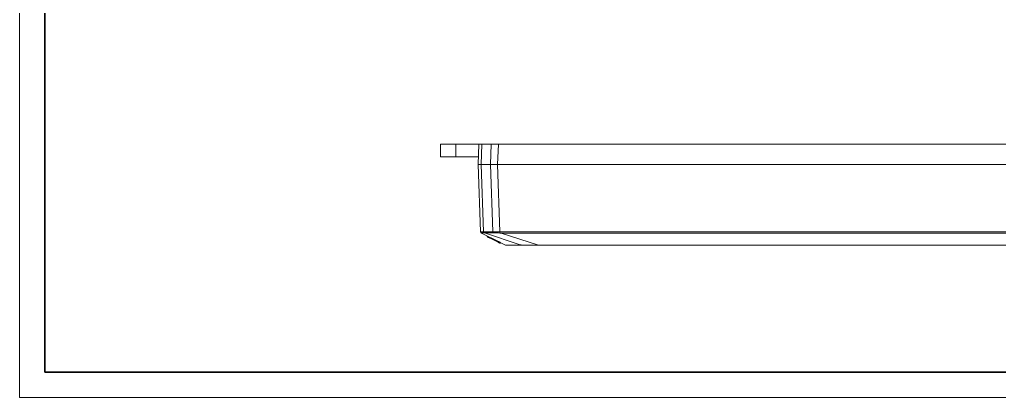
# Model space of a CAD drawing. Header units: millimetres. Extents: x -297 to 297, y -210 to 210.
# Drawn here: x -297 to 90.6, y -210 to -60.5 of the extents above; entities that cross this region are included whole.
import ezdxf

# ---------------------------------------------------------------- set-up
doc = ezdxf.new("R2010")
doc.units = ezdxf.units.MM
doc.layers.get('0').update_dxf_attribs({"lineweight": 20})
doc.layers.add('粗实线层', color=7, linetype='Continuous', lineweight=35)
doc.layers.add('细实线层', color=7, linetype='Continuous', lineweight=18)

# ---------------------------------------------------------------- blocks, each defined once
blk = doc.blocks.new('$CAXA_FRAME_13B17AC1$')
at = {"layer": '粗实线层'}
for p, q in [((-287, 200), (-287, -200)), ((-287, -200), (287, -200))]:
    blk.add_line(p, q, dxfattribs=at)
at = {"layer": '细实线层'}
for p, q in [((-297, 210), (-297, -210)), ((-297, -210), (297, -210))]:
    blk.add_line(p, q, dxfattribs=at)

msp = doc.modelspace()

# ---------------------------------------------------------------- linework, layer by layer
at = {"color": 7}
for p, q in [((-130.56, -109.82), (-130.56, -114.82)), ((-130.56, -109.82), (122.44, -109.82)), ((-124.39, -114.82), (-124.39, -109.82)), ((-115.56, -117.82), (-115.28, -109.82)), ((-114.39, -117.82), (-114.11, -109.82)), ((-110.44, -109.82), (-110.72, -117.82)), ((-107.62, -109.82), (-107.9, -117.82)), ((-115.46, -114.82), (-130.56, -114.82)), ((-114.63, -144.52), (-115.56, -117.82)), ((-115.56, -117.82), (-115.56, -119.42)), ((-115.56, -117.82), (107.44, -117.82)), ((-115.56, -117.82), (107.44, -117.82)), ((-115.56, -119.42), (-115.51, -119.42)), ((-113.46, -144.49), (-114.39, -117.82)), ((-110.73, -117.82), (-109.8, -144.46)), ((-107.9, -117.82), (-106.97, -144.52)), ((-114.63, -144.52), (-114.57, -144.75)), ((-114.63, -144.52), (-114.57, -144.74)), ((-114.57, -144.74), (-114.41, -144.92)), ((-114.57, -144.75), (-114.41, -144.92)), ((-114.54, -144.79), (-114.38, -144.94)), ((-114.54, -144.79), (-114.46, -144.88)), ((-114.46, -144.88), (-114.38, -144.94)), ((-114.41, -144.92), (-114.35, -144.95)), ((-114.35, -144.95), (-107.55, -148.35)), ((-113.23, -144.93), (-113.12, -144.93)), ((-113.12, -144.93), (-109.54, -144.92)), ((-113.12, -144.93), (-99.01, -149.69)), ((-111.98, -146.47), (-111.98, -146.14)), ((-111.91, -146.51), (-111.98, -146.47)), ((-111.91, -146.51), (-111.91, -146.17)), ((-111.84, -146.54), (-111.91, -146.51)), ((-111.7, -146.61), (-111.84, -146.54)), ((-111.7, -146.61), (-111.7, -146.28)), ((-111.47, -146.73), (-111.7, -146.61)), ((-111.47, -146.73), (-111.47, -146.39)), ((-111.47, -146.73), (-109.56, -147.69)), ((-106.97, -144.51), (-106.99, -144.95)), ((-106.55, -144.95), (-106.99, -144.95)), ((-106.55, -144.95), (-91.77, -149.77)), ((-106.55, -144.95), (98.44, -144.95)), ((-109.56, -147.69), (-107.68, -148.62)), ((-107.35, -148.45), (-107.35, -148.79)), ((-107.19, -148.87), (-107.12, -148.9)), ((-107.12, -148.88), (-107.12, -148.55)), ((-106.91, -149.01), (-107.12, -148.91)), ((-107.12, -148.91), (-107.05, -148.94)), ((-107.05, -148.94), (-106.91, -149.01)), ((-106.91, -149.01), (-106.91, -148.64)), ((-106.91, -148.67), (-104.73, -149.77)), ((-106.89, -149.02), (-106.84, -149.04)), ((-106.84, -149.04), (-106.84, -148.71)), ((96.38, -149.82), (-104.5, -149.82)), ((-98.97, -149.69), (-99.02, -149.68)), ((-98.84, -149.69), (-98.97, -149.69)), ((-98.62, -149.69), (-98.84, -149.69)), ((-98.62, -149.82), (-98.62, -149.69)), ((90.49, -149.77), (-91.77, -149.77)), ((90.49, -149.82), (90.49, -149.77))]:
    msp.add_line(p, q, dxfattribs=at)
for centre, radius, start, end in [((-114.13, -144.51), 0.5, 182.0003, 243.4349), ((-114.13, -144.5), 0.5, 182.0286, 244.6298), ((-109.51, -157.72), 12.8, 89.8653, 90.1644), ((-109.82, -258.86), 113.94, 88.5771, 89.8276), ((-89.67, -112.09), 40.74, 243.7607, 244.0735), ((-97.31, -127.87), 22.9, 243.4379, 243.9943), ((-92.52, -117.95), 34.22, 244.0768, 244.3256), ((-93.26, -117.74), 33.78, 245.7768, 246.0352), ((-94.15, -119.79), 31.84, 245.9716, 246.3814), ((-96.98, -126.11), 24.62, 246.0343, 246.2106), ((-104.5, -149.32), 0.502, 243.494, 269.941), ((-104.5, -149.32), 0.501, 244.1169, 256.2905), ((-104.5, -149.32), 0.501, 256.2777, 270.0384), ((90.54, -159.66), 9.9, 90.0817, 90.2507), ((90.54, -159.98), 10.21, 89.9163, 90.081), ((90.54, -160.28), 10.52, 89.7565, 89.9172)]:
    msp.add_arc(centre, radius, start, end, dxfattribs=at)
for points, knots in [([(-114.63, -144.52), (-114.63, -144.52), (-114.62, -144.51), (-114.6, -144.51), (-114.54, -144.5), (-114.45, -144.5), (-114.32, -144.5), (-114.15, -144.49), (-113.95, -144.49), (-113.72, -144.49), (-113.55, -144.48), (-113.46, -144.49)], [0, 0, 0, 0, 16.124143, 54.720385, 205.29825, 451.555789, 793.155116, 1229.303941, 1751.983401, 2354.867681, 3039.714837, 3039.714837, 3039.714837, 3039.714837]), ([(-113.23, -144.93), (-113.38, -144.93), (-113.65, -144.93), (-113.96, -144.94), (-114.15, -144.94), (-114.25, -144.94), (-114.31, -144.95), (-114.34, -144.95), (-114.35, -144.95)], [0, 0, 0, 0, 857.242576, 1515.748018, 1756.303608, 1934.58296, 2050.999114, 2104.501607, 2104.501607, 2104.501607, 2104.501607]), ([(-109.8, -144.46), (-110.41, -144.47), (-111.33, -144.47), (-112.39, -144.48), (-113.01, -144.48), (-113.31, -144.49), (-113.46, -144.49)], [0, 0, 0, 0, 730.232887, 1095.333971, 1277.871092, 1460.397892, 1460.397892, 1460.397892, 1460.397892]), ([(-113.23, -144.93), (-113.3, -144.9), (-113.42, -144.75), (-113.46, -144.58), (-113.46, -144.49)], [0, 0, 0, 0, 377.444383, 822.852218, 822.852218, 822.852218, 822.852218]), ([(-109.8, -144.46), (-109.6, -144.46), (-109.16, -144.47), (-108.22, -144.48), (-107.48, -144.49), (-106.97, -144.51)], [0, 0, 0, 0, 239.765958, 510.811596, 1112.640526, 1112.640526, 1112.640526, 1112.640526]), ([(-109.54, -144.92), (-109.62, -144.89), (-109.75, -144.74), (-109.8, -144.56), (-109.8, -144.46)], [0, 0, 0, 0, 371.716684, 815.809297, 815.809297, 815.809297, 815.809297]), ([(98.44, -144.52), (89.88, -144.52), (72.76, -144.52), (47.09, -144.52), (21.41, -144.52), (0.01, -144.52), (-17.1, -144.52), (-29.94, -144.52), (-42.78, -144.52), (-53.48, -144.52), (-62.04, -144.52), (-68.46, -144.52), (-74.87, -144.52), (-81.29, -144.52), (-86.64, -144.52), (-90.92, -144.52), (-94.13, -144.52), (-96.81, -144.52), (-98.95, -144.52), (-100.55, -144.52), (-102.15, -144.52), (-103.49, -144.52), (-104.56, -144.52), (-105.36, -144.52), (-106.17, -144.52), (-106.7, -144.52), (-106.97, -144.51)], [0, 0, 0, 0, 1655.400301, 3310.800603, 4966.200904, 6621.601205, 7449.301356, 8277.001507, 9104.701657, 9932.401808, 10346.251883, 10760.101959, 11173.952034, 11587.802109, 12001.652185, 12208.577223, 12415.50226, 12622.427298, 12725.889817, 12829.352335, 12932.814855, 13036.277374, 13088.008633, 13139.739892, 13191.471153, 13243.206041, 13243.206041, 13243.206041, 13243.206041]), ([(-107.35, -148.45), (-107.3, -148.48), (-107.23, -148.51), (-107.16, -148.55), (-107.13, -148.55)], [0, 0, 0, 0, 518.695683, 828.178232, 828.178232, 828.178232, 828.178232]), ([(-107.35, -148.79), (-107.32, -148.8), (-107.26, -148.83), (-107.18, -148.86), (-107.15, -148.88), (-107.12, -148.89), (-107.12, -148.88)], [0, 0, 0, 0, 594.572371, 1129.962003, 1414.141287, 1471.14831, 1471.14831, 1471.14831, 1471.14831]), ([(-104.72, -149.77), (-104.69, -149.77), (-104.6, -149.78), (-104.51, -149.78), (-104.45, -149.78)], [0, 0, 0, 0, 279.988842, 829.77615, 829.77615, 829.77615, 829.77615]), ([(-104.45, -149.78), (-104.19, -149.78), (-103.51, -149.78), (-102.58, -149.78), (-101.64, -149.77), (-100.96, -149.76), (-100.39, -149.75), (-99.94, -149.73), (-99.56, -149.72), (-99.3, -149.7), (-99.14, -149.69), (-99.06, -149.69), (-99.02, -149.68)], [0, 0, 0, 0, 498.981259, 1279.253868, 1751.889628, 2272.919745, 2547.977532, 2828.708107, 3115.695105, 3262.069746, 3336.079758, 3410.532981, 3410.532981, 3410.532981, 3410.532981]), ([(-98.62, -149.69), (-97.48, -149.71), (-95.2, -149.76), (-92.91, -149.77), (-91.77, -149.77)], [0, 0, 0, 0, 413.517706, 827.392707, 827.392707, 827.392707, 827.392707])]:
    msp.add_open_spline(points, degree=3, knots=knots, dxfattribs=at)

# ---------------------------------------------------------------- block references
at = {"layer": '粗实线层'}
msp.add_blockref('$CAXA_FRAME_13B17AC1$', (0, 0), dxfattribs=at)

doc.saveas('drawing.dxf')
